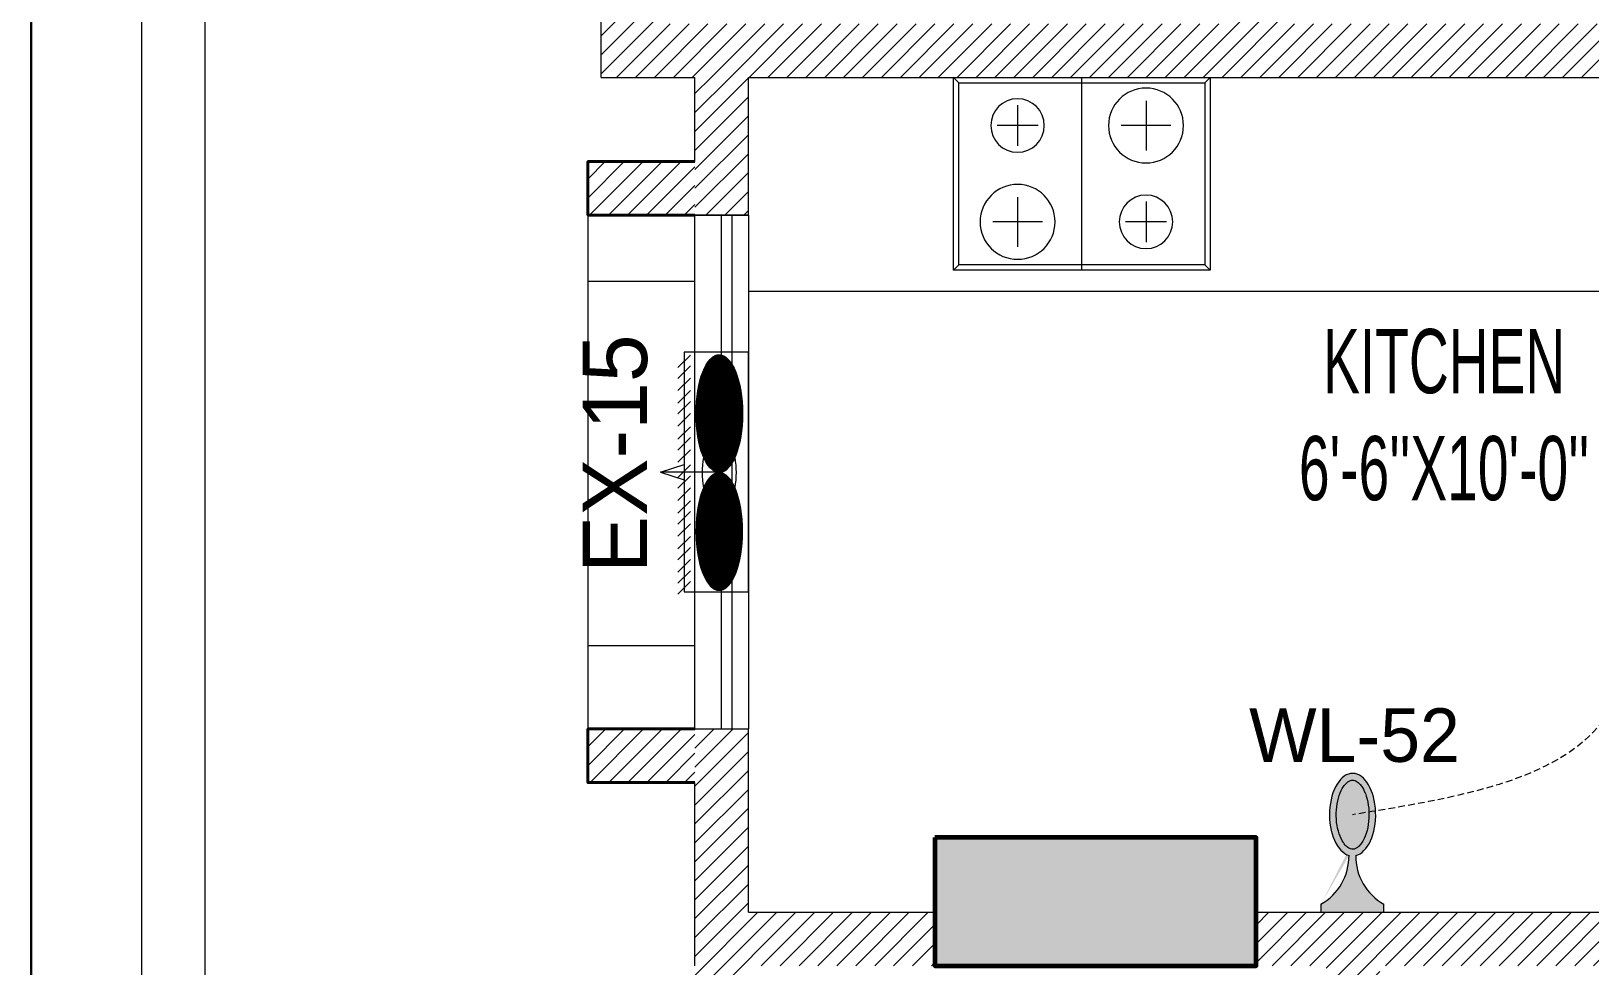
# Model space of a CAD drawing. Header units: inches. Extents: x 109699 to 44449955, y -10987 to 15824140.
# Drawn here: x 197278.9 to 197424.5, y -3520.4 to -3433.1 of the extents above; entities that cross this region are included whole.
import ezdxf

# ---------------------------------------------------------------- set-up
doc = ezdxf.new("R2010")
doc.units = ezdxf.units.IN
doc.header["$LTSCALE"] = 5
doc.header["$MEASUREMENT"] = 0
for name, pattern in [('ACAD_ISO03W100', [30, 12, -18]), ('DASHDOT', [1, 0.5, -0.25, 0, -0.25]), ('DASHED2', [0.375, 0.25, -0.125])]:
    doc.linetypes.add(name, pattern=pattern)
doc.layers.get('0').update_dxf_attribs({"color": 123})
for name, color, linetype, lineweight in [('@NORMAL', 7, 'Continuous', 5), ('cloumn', 253, 'Continuous', 60), ('dotted', 8, 'ACAD_ISO03W100', 5), ('E-Con-Point', 5, 'DASHED2', 13), ('E-EX-Exhaust-Fan', 190, 'Continuous', 13), ('E-WL-Wall-Light', 232, 'Continuous', 15), ('fixture', 255, 'Continuous', 0), ('glass', 140, 'Continuous', 18), ('ha', 252, 'Continuous', 5), ('Low Height wall--1', 252, 'Continuous', 9), ('SB', 1, 'DASHDOT', 20), ('WALL-1', 8, 'Continuous', 9), ('Window extended wall', 250, 'Continuous', 40)]:
    doc.layers.add(name, color=color, linetype=linetype, lineweight=lineweight)
doc.layers.add('FURNITUR', color=7, linetype='Continuous', lineweight=5, true_color=0xe8e8e8)
doc.layers.add('illustr-FURNITURE', color=34, linetype='Continuous')
doc.layers.add('T', color=8, linetype='Continuous')
doc.styles.get("Standard").update_dxf_attribs({"font": 'times.ttf'})
doc.styles.add('style2', font='ARIALN.TTF', dxfattribs={"width": 0.75, "height": 3})
pattern_1 = [(44.99999999999989, (144081.319087721, 2531118.532228567), (-0.8838834764831833, 0.8838834764831855), [])]

# ---------------------------------------------------------------- blocks, each defined once
blk = doc.blocks.new('zxczxczxcz')
at = {"layer": '@NORMAL'}
for points in [[(177327.5446916085, -15450.10043627545), (175295.1813820154, -15450.10043627545), (175295.1813820154, -14276.83252409846), (177327.5446916085, -14276.83252409846)], [(177319.9075666944, -15442.46331136129), (175302.8185069296, -15442.46331136129), (175302.8185069296, -14284.46964901264), (177319.9075666944, -14284.46964901264)]]:
    blk.add_lwpolyline(points, close=True, dxfattribs=at)
at = {"layer": 'WALL-1', "lineweight": 30}
blk.add_lwpolyline([(177340.9096602083, -15463.46540487523), (175281.8164134157, -15463.46540487523), (175281.8164134157, -14263.46755549865), (177340.9096602083, -14263.46755549865)], close=True, dxfattribs=at)
blk = doc.blocks.new('coloumn-01')
at = {"layer": 'ha'}
h = blk.add_hatch(dxfattribs=at)
h.set_pattern_fill('AR-CONC', color=256, scale=0.5)
h.set_pattern_definition([(49.99999999999999, (0, 0), (3.586300913003767, -0.3137606749129755), [0.375, -4.125]), (355, (0, 0), (-0.693756668065, 3.760960668500059), [0.3, -3.3]), (100.45144446, (0.298858405, -0.02614672), (2.89254423363556, 3.447199954843147), [0.3187009599999999, -3.505710559999999]), (46.18420000000001, (0, 1), (5.336206653357862, -0.8275964039653827), [0.5625, -6.1875]), (96.63563549, (0.444683725, 0.931033465), (4.673309728371142, 4.870593003872752), [0.47805171, -5.258568799999999]), (351.1841639899999, (0, 1), (4.673309725273866, 4.870593001349951), [0.45, -4.950000005]), (21, (0.5, 0.75), (2.984535260592308, -2.013094453326694), [0.375, -4.125]), (326.0000000000001, (0.5, 0.75), (1.216576659607909, 3.625750225234265), [0.3, -3.3]), (71.45144474, (0.74871127, 0.58224213), (4.201111883649856, 1.612655764031769), [0.31870095, -3.50571056]), (37.50000000000001, (0, 0), (0.06079927658645334, 1.664469269156557), [0, -3.26, 0, -3.35, 0, -3.3125]), (7.499999999999999, (0, 0), (1.315347687210743, 1.972058559411801), [0, -1.91, 0, -3.185, 0, -1.2625]), (327.5, (-1.115, 0), (2.669112180862045, -0.1127743586718988), [0, -1.25, 0, -3.9, 0, -5.175]), (317.5, (-1.615, 0), (2.915930846711931, 0.5005249116615886), [0, -1.625, 0, -2.59, 0, -3.675])])
h.paths.add_polyline_path([(32128.44739975178, -2546319.049243456), (32092.44739975178, -2546319.049243456), (32092.44739975178, -2546331.049243456), (32128.44739975178, -2546331.049243456)])
h.paths.add_polyline_path([(32128.44739975189, -2546617.132962178), (32098.44739975189, -2546617.132962178), (32098.44739975189, -2546629.132962178), (32128.44739975189, -2546629.132962178)])
h.paths.add_polyline_path([(31978.51966727065, -2546605.132962178), (31966.51966727065, -2546605.132962178), (31966.51966727065, -2546635.132962178), (31978.51966727065, -2546635.132962178)])
h.paths.add_polyline_path([(31821.20333333506, -2546605.132962178), (31809.20333333506, -2546605.132962178), (31809.20333333506, -2546635.132962178), (31821.20333333506, -2546635.132962178)])
h.paths.add_polyline_path([(31689.20328743063, -2546611.133238418), (31677.20328743063, -2546611.133238418), (31677.20328743063, -2546635.133238418), (31689.20328743063, -2546635.133238418)])
h.paths.add_polyline_path([(31417.20347832461, -2546611.132962178), (31405.20347832461, -2546611.132962178), (31405.20347832461, -2546635.132962178), (31417.20347832461, -2546635.132962178)])
h.paths.add_polyline_path([(31435.20347912709, -2546415.348983645), (31405.20347912709, -2546415.348983645), (31405.20347912709, -2546427.348983645), (31435.20347912709, -2546427.348983645)])
h.paths.add_polyline_path([(31633.74647668525, -2546415.348983645), (31603.74647668525, -2546415.348983645), (31603.74647668525, -2546427.348983645), (31633.74647668525, -2546427.348983645)])
h.paths.add_polyline_path([(31821.20245073218, -2546319.049243455), (31809.20245073218, -2546319.049243455), (31809.20245073218, -2546349.049243455), (31821.20245073218, -2546349.049243455)])
h.paths.add_polyline_path([(31996.51966727068, -2546319.049243455), (31966.51966727068, -2546319.049243455), (31966.51966727068, -2546331.049243455), (31996.51966727068, -2546331.049243455)])
h.paths.add_polyline_path([(31581.74648750067, -2546291.049243452), (31541.74648750067, -2546291.049243452), (31541.74648750067, -2546301.049243452), (31581.74648750067, -2546301.049243452)])
h.paths.add_polyline_path([(31485.74647668505, -2546261.049243452), (31475.74647668505, -2546261.049243452), (31475.74647668505, -2546301.049243452), (31485.74647668505, -2546301.049243452)])
h.paths.add_polyline_path([(31581.74648750064, -2546206.049278549), (31521.74648750064, -2546206.049278549), (31521.74648750064, -2546216.049243455), (31581.74648750064, -2546216.049243455)])
h.paths.add_polyline_path([(31435.20347595899, -2546206.049243455), (31405.20347595899, -2546206.049243455), (31405.20347595899, -2546218.049243455), (31435.20347595899, -2546218.049243455)])
h.paths.add_polyline_path([(31435.20347912709, -2546094.049243455), (31405.20347912709, -2546094.049243455), (31405.20347912709, -2546106.049243455), (31435.20347912709, -2546106.049243455)])
h.paths.add_polyline_path([(31583.74647668522, -2546094.049243455), (31547.74647668522, -2546094.049243455), (31547.74647668522, -2546106.049243455), (31583.74647668522, -2546106.049243455)])
h.paths.add_polyline_path([(31775.41359277777, -2546094.049243455), (31763.41359277777, -2546094.049243455), (31763.41359277777, -2546124.049243455), (31775.41359277777, -2546124.049243455)])
h.paths.add_polyline_path([(32059.80123907101, -2546094.049243455), (32047.80123907101, -2546094.049243455), (32047.80123907101, -2546124.049243455), (32059.80123907101, -2546124.049243455)])
h.paths.add_polyline_path([(32058.06771510976, -2545913.633020405), (32028.06771510976, -2545913.633020405), (32028.06771510976, -2545925.633020405), (32058.06771510976, -2545925.633020405)])
h.paths.add_polyline_path([(32048.06771510973, -2545722.712815279), (32036.06771510973, -2545722.712815279), (32036.06771510973, -2545746.712815279), (32048.06771510973, -2545746.712815279)])
h.paths.add_polyline_path([(31799.41359277774, -2545913.633020405), (31763.41359277774, -2545913.633020405), (31763.41359277774, -2545925.633020405), (31799.41359277774, -2545925.633020405)])
h.paths.add_polyline_path([(31591.53986684192, -2545945.049243456), (31561.31223659915, -2545945.049243456), (31561.31223659915, -2545957.049243456), (31591.53986684192, -2545957.049243456)])
h.paths.add_polyline_path([(31435.20347912709, -2545945.049243456), (31405.20347912709, -2545945.049243456), (31405.20347912709, -2545957.049243456), (31435.20347912709, -2545957.049243456)])
h.paths.add_polyline_path([(31429.2035252499, -2545715.383477275), (31405.2035252499, -2545715.383477275), (31405.2035252499, -2545727.383477275), (31429.2035252499, -2545727.383477275)])
h.paths.add_polyline_path([(31605.53986684192, -2545715.383237123), (31581.53986684192, -2545715.383237123), (31581.53986684192, -2545727.383237123), (31605.53986684192, -2545727.383237123)])
h.paths.add_polyline_path([(31775.41359277774, -2545711.610186095), (31763.41359277774, -2545711.610186095), (31763.41359277774, -2545735.610186095), (31775.41359277774, -2545735.610186095)])
at = {"layer": 'cloumn', "elevation": -16.49191068199556}
blk.add_lwpolyline([(31405.20347912709, -2545945.049243456), (31405.20347912709, -2545957.049243456), (31435.20347912709, -2545957.049243456), (31435.20347912709, -2545945.049243456)], close=True, dxfattribs=at)
blk = doc.blocks.new('A$C3CDA63C6')
at = {"layer": 'fixture'}
for p, q in [((-1.009373227134347e-05, 18.00000247807452), (0.4999899062677287, 17.50000247807452)), ((-1.009373227134347e-05, 18.00000247807452), (-1.009373227134347e-05, 2.478074520695372e-06)), ((23.99998990626773, 18.00000247807452), (-1.009373227134347e-05, 18.00000247807452)), ((0.4999899062677287, 17.50000247807452), (0.4999899062677287, 0.5000024780745207)), ((23.49998990626773, 17.50000247807452), (0.4999899062677287, 17.50000247807452)), ((23.49998990626773, 17.50000247807452), (23.99998990626773, 18.00000247807452)), ((23.49998990626773, 0.5000024780745207), (23.49998990626773, 17.50000247807452)), ((23.99998990626773, 2.478074520695372e-06), (23.99998990626773, 18.00000247807452)), ((5.999989906267729, 15.82196763532897), (5.999989906267729, 11.17803732082007)), ((17.99998990626773, 15.41201758252623), (17.99998990626773, 11.58798737362281)), ((3.678024749013275, 13.50000247807452), (8.321955063522182, 13.50000247807452)), ((16.08797480181602, 13.50000247807452), (19.91200501071944, 13.50000247807452)), ((5.999989906267729, 6.412017582526232), (5.999989906267729, 2.587987373622809)), ((17.99998990626773, 6.821967635328974), (17.99998990626773, 2.178037320820067)), ((4.087974801816017, 4.500002478074521), (7.91200501071944, 4.500002478074521)), ((15.67802474901328, 4.500002478074521), (20.32195506352218, 4.500002478074521)), ((0.4999899062677287, 0.5000024780745207), (-1.009373227134347e-05, 2.478074520695372e-06)), ((-1.009373227134347e-05, 2.478074520695372e-06), (23.99998990626773, 2.478074520695372e-06)), ((0.4999899062677287, 0.5000024780745207), (23.49998990626773, 0.5000024780745207)), ((23.49998990626773, 0.5000024780745207), (23.99998990626773, 2.478074520695372e-06))]:
    blk.add_line(p, q, dxfattribs=at)
for centre, radius in [((5.999989906267729, 13.50000247807452), 3.5), ((17.99998990626773, 13.50000247807452), 2.5), ((17.99998990626773, 4.500002478074521), 3.5), ((5.999989906267729, 4.500002478074521), 2.5)]:
    blk.add_circle(centre, radius, dxfattribs=at)
blk = doc.blocks.new('E-W-LIGHT')
at = {"linetype": 'ByBlock', "ltscale": 0.5}
h = blk.add_hatch(color=256, dxfattribs=at)
h.dxf.hatch_style = 1
h.set_gradient(color1=(255, 255, 255), color2=(255, 255, 0), name='CYLINDER')
edge = h.paths.add_edge_path()
edge.add_spline(control_points=[(-96.71110423948552, 1.235367220396483), (-96.8976251288622, 1.235367220396483), (-97.08530367817384, 1.204590695443009), (-97.49532330615068, 1.060408411101338), (-97.71769888777162, 0.9452617532663472), (-98.18859363857634, 0.6007580769133996), (-98.4360601757027, 0.3712016227401077), (-98.9274233233457, -0.2076466389563343), (-99.17095937526851, -0.5565722783421756), (-99.79256403547286, -1.649000525487912), (-100.1403411294208, -2.496475964584042), (-100.6655547252501, -4.389078901701514), (-100.8435119435345, -5.433326140728264), (-100.996858843053, -7.577941591604359), (-100.9723680002039, -8.677864733885961), (-100.7253955626443, -10.7881619923927), (-100.5027117058065, -11.79805679996582), (-99.90205506231798, -13.59089832466863), (-99.52349327352754, -14.37265162368595), (-98.79708591162027, -15.46144462183512), (-98.46289770719719, -15.83531695936959), (-97.82402795464219, -16.37320808014224), (-97.52292902289115, -16.53708124557815), (-97.0332651008719, -16.69867335386745), (-96.83300356165012, -16.72444707740215), (-96.42760539585558, -16.70413243760904), (-96.21918910161975, -16.65733367471884), (-95.75858057275782, -16.45705756399432), (-95.50712660475898, -16.30138572900886), (-94.98330090317799, -15.85001415615693), (-94.71221849052682, -15.55449414506236), (-94.18744122004225, -14.82684639582039), (-93.93399672563008, -14.39521060388152), (-93.32240182252819, -13.09860869282319), (-93.0057716383552, -12.13470487732181), (-92.57508722519842, -10.03980369670334), (-92.46055768618565, -8.90959698224412), (-92.45565766659526, -6.646794607945969), (-92.56528275998282, -5.514732191470296), (-92.98715107886524, -3.412587944823316), (-93.29985699109132, -2.443281268231641), (-93.99092435031811, -0.9549615958549695), (-94.34810290115182, -0.3877643056552464), (-95.07582621573985, 0.4836147841888085), (-95.44374809115733, 0.7854262440646148), (-96.01798165069457, 1.105607693885873), (-96.24029005175481, 1.180327462172805), (-96.53763867025813, 1.228459302029147), (-96.62438560181026, 1.235367220396483), (-96.71110423948552, 1.235367220396483)], knot_values=[0, 0, 0, 0, 0.194197829587449, 0.194197829587449, 0.388395659174898, 0.388395659174898, 0.582593488762347, 0.582593488762347, 0.776791318349796, 0.776791318349796, 1.110216687407361, 1.110216687407361, 1.443642056464925, 1.443642056464925, 1.77706742552249, 1.77706742552249, 2.110492794580054, 2.110492794580054, 2.443918163637619, 2.443918163637619, 2.701496175378678, 2.701496175378678, 2.959074187119738, 2.959074187119738, 3.169612053741, 3.169612053741, 3.380149920362263, 3.380149920362263, 3.590687786983526, 3.590687786983526, 3.801225653604789, 3.801225653604789, 4.011763520226051, 4.011763520226051, 4.360140390670959, 4.360140390670959, 4.708517261115867, 4.708517261115867, 5.056894131560775, 5.056894131560775, 5.405271002005684, 5.405271002005684, 5.69307956715584, 5.69307956715584, 5.980888132305996, 5.980888132305996, 6.192897451070847, 6.192897451070847, 6.283185307179586, 6.283185307179586, 6.283185307179586, 6.283185307179586], degree=3, periodic=0)
at = {"layer": 'E-WL-Wall-Light', "linetype": 'ByBlock', "ltscale": 0.5}
h = blk.add_hatch(color=256, dxfattribs=at)
h.dxf.hatch_style = 1
edge = h.paths.add_edge_path()
edge.add_ellipse((-96.71110423948552, -7.740473765769313), major_axis=(0, 10.71660606041263), ratio=0.559300439547623, start_angle=187.7376784571124, end_angle=531.0374031504149)
edge.add_arc((-112.001170541625, -18.46997501720373), 14.35701343791298, -60.53601194170483, 0.5736542653427819, ccw=False)
edge.add_line((-104.9392941575301, -30.97012448799713), (-104.939294157532, -33.06572841662167))
edge.add_line((-104.939294157532, -33.06572841662167), (-88.60969415754215, -33.06572841666017))
edge.add_line((-88.60969415754215, -33.06572841666017), (-88.60969415754002, -30.97012448799946))
edge.add_arc((-81.54781777344922, -18.46997501720374), 14.35701343791298, 179.559619270027, 240.5360119417236, ccw=False)
edge = h.paths.add_edge_path(flags=16)
edge.add_spline(control_points=[(-96.71110423948552, 1.235367220396483), (-96.8976251288622, 1.235367220396483), (-97.08530367817384, 1.204590695443009), (-97.49532330615068, 1.060408411101338), (-97.71769888777162, 0.9452617532663472), (-98.18859363857634, 0.6007580769133996), (-98.4360601757027, 0.3712016227401077), (-98.9274233233457, -0.2076466389563343), (-99.17095937526851, -0.5565722783421756), (-99.79256403547286, -1.649000525487912), (-100.1403411294208, -2.496475964584042), (-100.6655547252501, -4.389078901701514), (-100.8435119435345, -5.433326140728264), (-100.996858843053, -7.577941591604359), (-100.9723680002039, -8.677864733885961), (-100.7253955626443, -10.7881619923927), (-100.5027117058065, -11.79805679996582), (-99.90205506231798, -13.59089832466863), (-99.52349327352754, -14.37265162368595), (-98.79708591162027, -15.46144462183512), (-98.46289770719719, -15.83531695936959), (-97.82402795464219, -16.37320808014224), (-97.52292902289115, -16.53708124557815), (-97.0332651008719, -16.69867335386745), (-96.83300356165012, -16.72444707740215), (-96.42760539585558, -16.70413243760904), (-96.21918910161975, -16.65733367471884), (-95.75858057275782, -16.45705756399432), (-95.50712660475898, -16.30138572900886), (-94.98330090317799, -15.85001415615693), (-94.71221849052682, -15.55449414506236), (-94.18744122004225, -14.82684639582039), (-93.93399672563008, -14.39521060388152), (-93.32240182252819, -13.09860869282319), (-93.0057716383552, -12.13470487732181), (-92.57508722519842, -10.03980369670334), (-92.46055768618565, -8.90959698224412), (-92.45565766659526, -6.646794607945969), (-92.56528275998282, -5.514732191470296), (-92.98715107886524, -3.412587944823316), (-93.29985699109132, -2.443281268231641), (-93.99092435031811, -0.9549615958549695), (-94.34810290115182, -0.3877643056552464), (-95.07582621573985, 0.4836147841888085), (-95.44374809115733, 0.7854262440646148), (-96.01798165069457, 1.105607693885873), (-96.24029005175481, 1.180327462172805), (-96.53763867025813, 1.228459302029147), (-96.62438560181026, 1.235367220396483), (-96.71110423948552, 1.235367220396483)], knot_values=[0, 0, 0, 0, 0.194197829587449, 0.194197829587449, 0.388395659174898, 0.388395659174898, 0.582593488762347, 0.582593488762347, 0.776791318349796, 0.776791318349796, 1.110216687407361, 1.110216687407361, 1.443642056464925, 1.443642056464925, 1.77706742552249, 1.77706742552249, 2.110492794580054, 2.110492794580054, 2.443918163637619, 2.443918163637619, 2.701496175378678, 2.701496175378678, 2.959074187119738, 2.959074187119738, 3.169612053741, 3.169612053741, 3.380149920362263, 3.380149920362263, 3.590687786983526, 3.590687786983526, 3.801225653604789, 3.801225653604789, 4.011763520226051, 4.011763520226051, 4.360140390670959, 4.360140390670959, 4.708517261115867, 4.708517261115867, 5.056894131560775, 5.056894131560775, 5.405271002005684, 5.405271002005684, 5.69307956715584, 5.69307956715584, 5.980888132305996, 5.980888132305996, 6.192897451070847, 6.192897451070847, 6.283185307179586, 6.283185307179586, 6.283185307179586, 6.283185307179586], degree=3, periodic=0)
for p, q in [((-104.9392941575301, -30.97012448799713), (-104.939294157532, -33.06572841662167)), ((-88.60969415754215, -33.06572841666017), (-88.60969415754002, -30.97012448803655)), ((-104.939294157532, -33.06572841662167), (-88.60969415754215, -33.06572841666017))]:
    blk.add_line(p, q)
at = {"linetype": 'ByBlock', "ltscale": 0.5}
for centre, start, end in [((-112.001170541625, -18.46997501720374), 299.4639880582952, 0.5736542653427851), ((-81.54781777344922, -18.46997501720374), 179.4263457346572, 240.5360119417045)]:
    blk.add_arc(centre, 14.35701343791298, start, end, dxfattribs=at)
blk.add_ellipse((-96.71110423948552, -7.740473765769313), major_axis=(0, 10.71660606041263), ratio=0.559300439547623, start_param=3.276640619127039, end_param=9.268351136215248, dxfattribs=at)
blk.add_open_spline([(-96.71110423948552, 1.235367220396483), (-96.8976251288622, 1.235367220396483), (-97.08530367817384, 1.204590695443009), (-97.49532330615068, 1.060408411101338), (-97.71769888777162, 0.9452617532663472), (-98.18859363857634, 0.6007580769133996), (-98.4360601757027, 0.3712016227401077), (-98.9274233233457, -0.2076466389563343), (-99.17095937526851, -0.5565722783421756), (-99.79256403547286, -1.649000525487912), (-100.1403411294208, -2.496475964584042), (-100.6655547252501, -4.389078901701514), (-100.8435119435345, -5.433326140728264), (-100.996858843053, -7.577941591604359), (-100.9723680002039, -8.677864733885961), (-100.7253955626443, -10.7881619923927), (-100.5027117058065, -11.79805679996582), (-99.90205506231798, -13.59089832466863), (-99.52349327352754, -14.37265162368595), (-98.79708591162027, -15.46144462183512), (-98.46289770719719, -15.83531695936959), (-97.82402795464219, -16.37320808014224), (-97.52292902289115, -16.53708124557815), (-97.0332651008719, -16.69867335386745), (-96.83300356165012, -16.72444707740215), (-96.42760539585558, -16.70413243760904), (-96.21918910161975, -16.65733367471884), (-95.75858057275782, -16.45705756399432), (-95.50712660475898, -16.30138572900886), (-94.98330090317799, -15.85001415615693), (-94.71221849052682, -15.55449414506236), (-94.18744122004225, -14.82684639582039), (-93.93399672563008, -14.39521060388152), (-93.32240182252819, -13.09860869282319), (-93.0057716383552, -12.13470487732181), (-92.57508722519842, -10.03980369670334), (-92.46055768618565, -8.90959698224412), (-92.45565766659526, -6.646794607945969), (-92.56528275998282, -5.514732191470296), (-92.98715107886524, -3.412587944823316), (-93.29985699109132, -2.443281268231641), (-93.99092435031811, -0.9549615958549695), (-94.34810290115182, -0.3877643056552464), (-95.07582621573985, 0.4836147841888085), (-95.44374809115733, 0.7854262440646148), (-96.01798165069457, 1.105607693885873), (-96.24029005175481, 1.180327462172805), (-96.53763867025813, 1.228459302029147), (-96.62438560181026, 1.235367220396483), (-96.71110423948552, 1.235367220396483)], degree=3, knots=[0, 0, 0, 0, 0.194197829587449, 0.194197829587449, 0.388395659174898, 0.388395659174898, 0.582593488762347, 0.582593488762347, 0.776791318349796, 0.776791318349796, 1.110216687407361, 1.110216687407361, 1.443642056464925, 1.443642056464925, 1.77706742552249, 1.77706742552249, 2.110492794580054, 2.110492794580054, 2.443918163637619, 2.443918163637619, 2.701496175378678, 2.701496175378678, 2.959074187119738, 2.959074187119738, 3.169612053741, 3.169612053741, 3.380149920362263, 3.380149920362263, 3.590687786983526, 3.590687786983526, 3.801225653604789, 3.801225653604789, 4.011763520226051, 4.011763520226051, 4.360140390670959, 4.360140390670959, 4.708517261115867, 4.708517261115867, 5.056894131560775, 5.056894131560775, 5.405271002005684, 5.405271002005684, 5.69307956715584, 5.69307956715584, 5.980888132305996, 5.980888132305996, 6.192897451070847, 6.192897451070847, 6.283185307179586, 6.283185307179586, 6.283185307179586, 6.283185307179586], dxfattribs=at)
blk = doc.blocks.new('A$C1C755710')
at = {"linetype": 'ByBlock', "ltscale": 0.5}
h = blk.add_hatch(dxfattribs=at)
h.set_pattern_fill('ANSI31', color=256)
h.set_pattern_definition([(45, (0, 0), (-0.08838834764831843, 0.08838834764831845), [])])
edge = h.paths.add_edge_path()
edge.add_ellipse((199.1649073579174, 94.51384083836456), major_axis=(191.0280833619181, 3.971377967073551e-11), ratio=0.3951307893636453, start_angle=-2.146606530950382e-05, end_angle=6.29936271653392)
edge.add_ellipse((199.1649073579174, 94.51384083836456), major_axis=(191.0280833619181, 3.971377967073551e-11), ratio=0.3951307893636453, start_angle=6.29936271653392, end_angle=41.72868663856591)
edge.add_ellipse((199.1649073579174, 94.51384083836456), major_axis=(191.0280833619181, 3.971377967073551e-11), ratio=0.3951307893636453, start_angle=41.72868663856591, end_angle=359.9999785339347)
edge = h.paths.add_edge_path()
edge.add_ellipse((581.2210740817536, 94.51384083836456), major_axis=(-191.0280833619181, 3.971377967073551e-11), ratio=0.3951307893636453, start_angle=2.146606529957221e-05, end_angle=318.2713133614341)
edge.add_ellipse((581.2210740817536, 94.51384083836456), major_axis=(-191.0280833619181, 3.971377967073551e-11), ratio=0.3951307893636453, start_angle=318.2713133614341, end_angle=360.0000214660653)
at = {"ltscale": 2}
for p, q in [((389.0395967610093, 285.5447172545246), (364.2144678700133, 207.9370213896327)), ((389.0395967610093, 102.7958703805634), (389.0395967610093, 285.5447172545246)), ((389.0395967610093, 285.5447172545246), (413.8647256520053, 207.9370213896327)), ((9.237156729897833, 188.2013995007728), (49.73115919703559, 228.6954019679106)), ((44.42906965014117, 188.2013995007728), (84.92307211727893, 228.6954019679106)), ((83.87120178474288, 188.2013995007728), (124.3652042518806, 228.6954019679106)), ((124.5506794197281, 188.2013995007728), (165.0446818868659, 228.6954019679106)), ((159.7425923399715, 188.2013995007728), (200.2365948071092, 228.6954019679106)), ((199.1847244745732, 188.2013995007728), (239.6787269417109, 228.6954019679106)), ((241.5598876592558, 188.2013995007728), (282.0538901263935, 228.6954019679106)), ((276.7518005794991, 188.2013995007728), (317.2458030466369, 228.6954019679106)), ((316.1939327141008, 188.2013995007728), (356.6879351812386, 228.6954019679106)), ((365.3524135401385, 188.2013995007728), (405.8464160072763, 228.6954019679106)), ((400.5443264603819, 188.2013995007728), (441.0383289275196, 228.6954019679106)), ((439.9864585949836, 188.2013995007728), (480.4804610621213, 228.6954019679106)), ((481.5137070744968, 188.2013995007728), (522.0077095416345, 228.6954019679106)), ((516.7056199947401, 188.2013995007728), (557.1996224618779, 228.6954019679106)), ((556.1477521293418, 188.2013995007728), (596.6417545964796, 228.6954019679106)), ((597.6751444695255, 188.2013995007728), (638.1691469366633, 228.6954019679106)), ((632.8670573897689, 188.2013995007728), (673.3610598569066, 228.6954019679106)), ((672.3091895243706, 188.2013995007728), (712.8031919915084, 228.6954019679106)), ((708.7490936335089, 188.2013995007728), (749.2430961006467, 228.6954019679106)), ((743.9410065537522, 188.2013995007728), (784.43500902089, 228.6954019679106))]:
    blk.add_line(p, q, dxfattribs=at)
blk.add_lwpolyline([(-2.91038304567337e-11, 207.9370213896327), (777.604823705391, 207.9370213896327), (777.604823705391, -2.91038304567337e-11), (-2.91038304567337e-11, -2.91038304567337e-11)], close=True, dxfattribs=at)
for centre, start, end in [((390.1929907198355, -134.2364891821926), 80.14559333652657, 99.85440666347343), ((390.1929907198355, 323.2641150363197), 260.1455933365266, 279.8544066634735)]:
    blk.add_arc(centre, 283.1687490877094, start, end, dxfattribs=at)
at = {"extrusion": (0, 0, -1)}
blk.add_ellipse((199.1649073579174, 94.51384083836456), major_axis=(191.0280833619181, 3.971377967073551e-11), ratio=0.3951307893636453, dxfattribs=at)
blk.add_ellipse((581.2210740817536, 94.51384083836456), major_axis=(-191.0280833619181, 3.971377967073551e-11), ratio=0.3951307893636453)

msp = doc.modelspace()

# ---------------------------------------------------------------- hatches: boundary and pattern name
at = {"layer": '@NORMAL'}
h = msp.add_hatch(dxfattribs=at)
h.set_pattern_fill('ANSI31', scale=10, angle=-7.63333123551244e-14, style=0)
h.set_pattern_definition([(44.99999999999991, (-2009.143658642628, -46603.01728590365), (-0.8838834764831833, 0.8838834764831855), [])])
h.paths.add_polyline_path([(197340.9201849189, -3498.298132294118), (197330.9201849189, -3498.298132294118), (197330.9201849189, -3503.298132294147), (197340.9201849189, -3503.298132294147)])
h.paths.add_polyline_path([(197340.9201849189, -3450.298132294118), (197330.9201849189, -3450.298132294118), (197330.9201849189, -3445.297995813917), (197340.9201849189, -3445.297995813917)])
at = {"layer": 'ha'}
h = msp.add_hatch(dxfattribs=at)
h.set_pattern_fill('ANSI31', scale=10, angle=-7.63333123551244e-14, style=0)
h.set_pattern_definition([(44.99999999999984, (180288.0057856818, 2542407.827886132), (-0.8838834764831834, 0.8838834764831853), [])])
h.paths.add_polyline_path([(197466.3041224272, -3437.424250395297), (197466.3041224272, -3485.423511016908), (197471.3041224273, -3485.423909142408), (197471.3041224272, -3437.423710079658), (197518.4032646893, -3437.423710079658), (197518.4036092998, -3432.423710079658), (197332.1757117773, -3432.423710079658), (197332.1757117773, -3437.423710079658)])
h.paths.add_polyline_path([(197396.4036092998, -3372.423710079658), (197391.4036092998, -3372.423710079658), (197391.4036092998, -3432.423710079658), (197396.4036092998, -3432.423710079658)])
h.paths.add_polyline_path([(197337.1757117774, -3399.423710079658), (197332.1757117773, -3399.423710079658), (197332.1757117773, -3432.423710079658), (197337.1757117773, -3432.423710079658)])
h.paths.add_polyline_path([(197345.9201849189, -3437.423710079658), (197340.9201849189, -3437.423710079658), (197340.9201849189, -3450.297995813917), (197345.9201849189, -3450.297995813917)], flags=16)
h = msp.add_hatch(dxfattribs=at)
h.set_pattern_fill('ANSI31', scale=10, angle=-7.63333123551244e-14, style=0)
h.set_pattern_definition(pattern_1)
h.paths.add_polyline_path([(197345.9201849189, -3515.423710079658), (197345.9201849189, -3498.297995813917), (197340.9201849189, -3498.297995813917), (197340.9201849189, -3498.298132294118), (197340.9201849189, -3520.423573598991), (197340.9201849189, -3550.423710079658), (197345.9201849189, -3550.423710079658), (197345.9201849189, -3520.423710079658), (197363.3561669615, -3520.423710079658), (197363.3561669615, -3515.423710079658)])
h = msp.add_hatch(dxfattribs=at)
h.set_pattern_fill('ANSI31', scale=10, angle=-7.63333123551244e-14, style=0)
h.set_pattern_definition(pattern_1)
h.paths.add_polyline_path([(197519.4649244335, -3515.423710079658), (197466.3041224273, -3515.423710079658), (197465.3041224273, -3515.423710079658), (197393.3561669615, -3515.423710079658), (197393.3561669615, -3520.423710079658), (197399.9201849189, -3520.423710079658), (197399.9201849189, -3574.423710079658), (197404.9201849189, -3574.423710079658), (197404.9201849189, -3520.423710079658), (197519.4649244335, -3520.423710079658)])

# ---------------------------------------------------------------- linework, layer by layer
at = {"layer": 'dotted', "ltscale": 0.3, "elevation": -0.3221608700061616}
msp.add_lwpolyline([(197340.9201849189, -3456.499999999534), (197330.9201849189, -3456.499999999534), (197330.9201849189, -3490.49999999904), (197340.9201849167, -3490.49999999904)], dxfattribs=at)
at = {"layer": 'E-Con-Point', "ltscale": 0.5}
msp.add_spline([(197459.1081336295, -3478.499833763445, 0.2759295265757373), (197464.2329306587, -3475.218878365412, 0.4759286585245732), (197462.7045766042, -3466.553650631176, 0.114312255908396), (197439.296875, -3460.5), (197433.296875, -3467), (197425.796875, -3497.5), (197402.3761275925, -3506.30397959431, 0.3759286585245665)], degree=3, dxfattribs=at)
at = {"layer": 'FURNITUR'}
for p, q in [((197377.0720754445, -3455.424096874222, 0.7785387474476018), (197377.0720754445, -3437.424174824524, 0.7785387474476018)), ((197466.3041224273, -3457.423734232112, 0.4642345779743593), (197345.9201849189, -3457.423734232112, 0.4642345779743593))]:
    msp.add_line(p, q, dxfattribs=at)
at = {"layer": 'glass'}
for p, q in [((197340.9201849189, -3498.298132294118, 0.3725730454239908), (197340.9201849189, -3450.298132294118, 0.3725730454239908)), ((197343.4201849189, -3498.297995813917, 0.2725730454238935), (197343.4201849189, -3450.297995813917, 0.2725730454238935)), ((197344.4201849189, -3498.297995813917, 0.2725730454238935), (197344.4201849189, -3450.297995813917, 0.2725730454238935)), ((197345.9201849189, -3450.298132294118, 0.3725730454239908), (197345.9201849189, -3498.298132294118, 0.3725730454239908))]:
    msp.add_line(p, q, dxfattribs=at)
at = {"layer": 'ha'}
msp.add_line((197332.1757117776, -3437.423710079658, 0.3759286585245682), (197335.3041224273, -3437.423710079658, 0.3759286585245682), dxfattribs=at)
at = {"layer": 'Low Height wall--1', "elevation": 0.2725730454238935}
msp.add_lwpolyline([(197340.9201849189, -3445.297995813917), (197330.9201849189, -3445.297995813917), (197330.9201849189, -3503.298132294147), (197340.9201849189, -3503.298132294089)], dxfattribs=at)
at = {"layer": 'SB', "ltscale": 0.5}
msp.add_spline([(197400.4465293453, -3377.639609968249, 0.4809356803100863), (197511.7954496605, -3428.801368200103, 0.4267295975587838), (197530.7958965815, -3451.499999999519, 4.99082443803367e-05), (197602.620361511, -3503.828074234883, 0.08584022464048013), (197618.9051959114, -3704.358057586747, 0.6619463822830394)], degree=3, dxfattribs=at)
at = {"layer": 'WALL-1'}
for p, q in [((197332.1757117773, -3437.423710079658, 0.4759286585245697), (197332.1757117773, -3399.423710079658, 0.5370446339954889)), ((197332.1757117776, -3437.423710079658, 0.3759286585245682), (197340.9201849189, -3437.423710079658, 0.3759286585245682)), ((197340.9201849189, -3445.297995813917, 0.3725730454239069), (197340.9201849189, -3437.423573598991, 0.3725730454239091)), ((197345.9201849189, -3450.297995813917, 0.3725730454239056), (197345.9201849189, -3437.423573598991, 0.3725730454239091)), ((197345.9201849189, -3437.423710079658, 0.3759286585245682), (197466.3041224272, -3437.423710079658, 0.3759286585245682)), ((197340.9201849189, -3450.297995813917, 0.3725730454239056), (197340.9201849189, -3450.298132294118, 0.3725730454239056)), ((197345.9201849189, -3450.297995813917, -16.51359849247076), (197340.9201849189, -3450.297995813917, -16.51359849247076)), ((197340.9201849189, -3450.297995813917, 0.2725730454238935), (197345.9201849189, -3450.297995813917, 0.2725730454238935)), ((197340.9201849189, -3498.298132294118, 0.3725730454238843), (197340.9201849189, -3498.297995813917, 0.3725730454238843)), ((197340.9201849189, -3498.297995813917, 0.3725730454238949), (197345.9201849189, -3498.297995813917, 0.3725730454238949)), ((197345.9201849189, -3515.423710079658, 0.3725730454238807), (197345.9201849189, -3498.297995813917, 0.3725730454238878)), ((197340.9201849189, -3520.423573598991, 0.3725730454238771), (197340.9201849189, -3503.298132294089, 0.3725730454238827)), ((197345.9201849189, -3515.423710079658, 0.3759286585245682), (197363.3561669615, -3515.423710079658, 0.3759286585245682)), ((197393.3561669615, -3515.423710079658, 0.3759286585245682), (197466.3041224273, -3515.423710079658, 0.3759286585245682))]:
    msp.add_line(p, q, dxfattribs=at)
at = {"layer": 'Window extended wall', "elevation": 0.3725730454239908}
for points in [[(197340.9201849189, -3450.298132294118), (197330.9201849189, -3450.298132294118), (197330.9201849189, -3445.297995813917), (197340.9201849189, -3445.297995813917)], [(197340.9201849189, -3498.298132294118), (197330.9201849189, -3498.298132294118), (197330.9201849189, -3503.298132294147), (197340.9201849189, -3503.298132294147)]]:
    msp.add_lwpolyline(points, dxfattribs=at)

# ---------------------------------------------------------------- block references
at = {"layer": '@NORMAL'}
msp.add_blockref('coloumn-01', (165958.1526878368, 2542436.625533376, 16.96783934052013), dxfattribs=at)
at = {"layer": 'E-EX-Exhaust-Fan', "xscale": -0.02880000000732252, "yscale": 0.02880000000732252, "zscale": 0.02880000000732252, "rotation": 90}
msp.add_blockref('A$C1C755710', (197345.9201849189, -3463.104981071591, 0.3363313430883323), dxfattribs=at)
at = {"layer": 'E-WL-Wall-Light', "xscale": 0.3601041968213394, "yscale": 0.3601041968213394, "zscale": 0.3601041968213394}
msp.add_blockref('E-W-LIGHT', (197437.2022021084, -3503.516602505871, 0.3759286585245665), dxfattribs=at)
at = {"layer": 'illustr-FURNITURE', "xscale": -1}
msp.add_blockref('A$C3CDA63C6', (197389.0720653508, -3455.424099352471, 0.5810527124382254), dxfattribs=at)
at = {"layer": 'WALL-1', "linetype": 'Continuous', "xscale": 0.7745455872000001, "yscale": 0.7745455872000001, "zscale": 0.7745455872000001, "rotation": 270}
msp.add_blockref('zxczxczxcz', (209256.0658135048, 132789.8010399783), dxfattribs=at)

# ---------------------------------------------------------------- texts
at = {"layer": 'E-EX-Exhaust-Fan', "insert": (197336.5362107489, -3483.737790718397, 0.4363313430883323), "char_height": 6, "width": 24.08470202641911, "attachment_point": 7, "rotation": 90}
msp.add_mtext('{\\fCentury Gothic|b0|i0|c0|p34;EX-15}', dxfattribs=at)
at = {"layer": 'E-WL-Wall-Light', "insert": (197412.3961586466, -3501.441399232379, -15.29975318962842), "char_height": 5, "width": 24.08470202641911, "attachment_point": 9}
msp.add_mtext('{\\fCentury Gothic|b0|i0|c0|p34;WL-52}', dxfattribs=at)
at = {"layer": 'T', "insert": (197410.9269809585, -3477.016148203313, -0.1214475790990548), "char_height": 6, "width": 44.92537410357909, "attachment_point": 8, "style": 'style2'}
msp.add_mtext("KITCHEN\\P6'-6''X10'-0''", dxfattribs=at)

doc.saveas('drawing.dxf')
